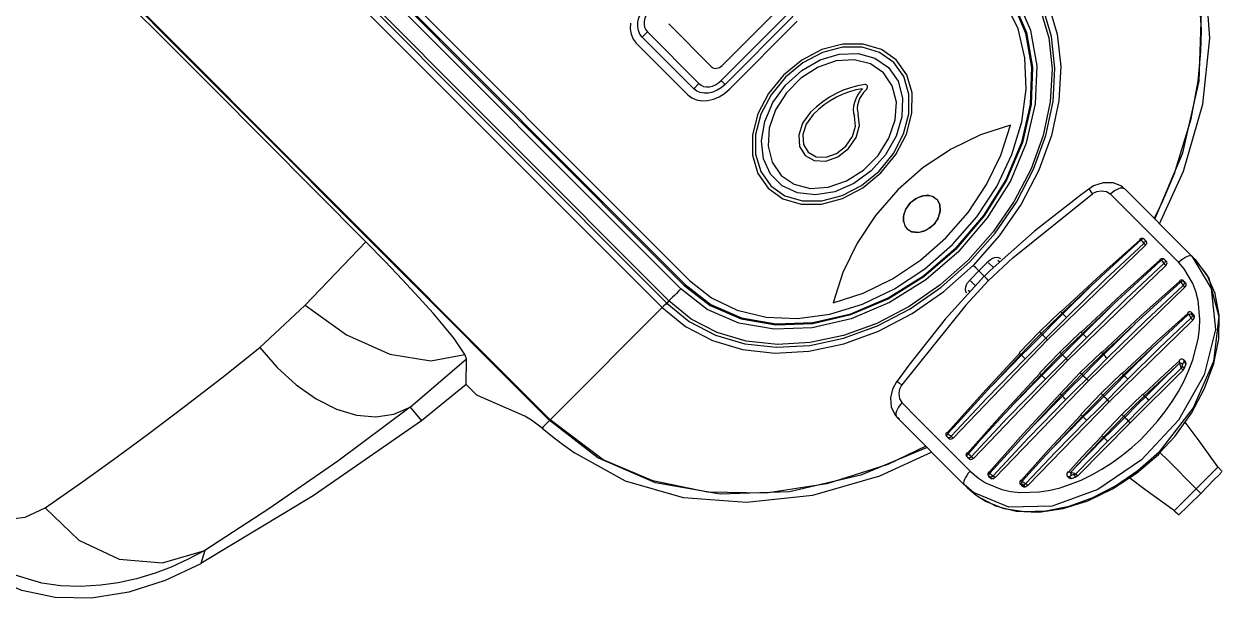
# Model space of a CAD drawing. Extents: x 45 to 722, y 209 to 689.
# Drawn here: x 289.1 to 387.5, y 208.7 to 255.8 of the extents above; entities that cross this region are included whole.
import ezdxf

# ---------------------------------------------------------------- set-up
doc = ezdxf.new("R2010")
doc.units = 0
doc.layers.add('7-10030_lineart', color=7, linetype='CONTINUOUS')

msp = doc.modelspace()

# ---------------------------------------------------------------- linework, layer by layer
at = {"layer": '7-10030_lineart', "color": 7}
for points in [[(332.260614, 223.272438), (240.956534, 314.725688), (224.765304, 330.956428), (195.334574, 360.466768), (156.078514, 399.784198), (150.339734, 405.532948), (149.681554, 406.193698)], [(341.51193, 232.540458), (338.48678, 229.509688), (335.85318, 226.871208), (333.70286, 224.716898), (332.32586, 223.337338), (312.63601, 243.032648), (233.9186, 321.854918), (164.09507, 391.849238)], [(343.03661, 234.068048), (316.23038, 260.924028), (314.55259, 263.104318), (313.43776, 265.700438), (312.92895, 268.612508), (313.04568, 271.728378), (313.78324, 274.929098), (315.11376, 278.090558), (316.98506, 281.092048), (319.32639, 283.817918)], [(317.1928, 237.935848), (304.67155, 250.518168), (293.80707, 261.368348), (283.10072, 271.997258)], [(381.90133, 239.858788), (382.54334, 241.107018), (383.56906, 243.545348), (384.94838, 248.039848), (385.51477, 251.115398), (385.74036, 253.546468), (385.77596, 255.342138), (385.62753, 257.851248), (385.15996, 260.667268), (384.56028, 262.816898), (383.98171, 264.359488), (382.96745, 266.446708), (382.01296, 267.992888), (379.69529, 270.794648)], [(381.95412, 239.799968), (384.24141, 245.247858), (385.58671, 251.107668), (385.79406, 256.812118), (384.85591, 262.141718), (382.80839, 266.891338), (379.72964, 270.877928)], [(382.33868, 239.420298), (384.32009, 243.723128), (385.88404, 249.220628), (386.47869, 254.647878), (386.08522, 259.829128), (384.71627, 264.596958), (382.41617, 268.796158)], [(316.939764, 261.630778), (343.745994, 234.774798)], [(316.52278, 261.216988), (316.58618, 261.280488), (343.39241, 234.424508), (345.50902, 232.789838), (348.02926, 231.703608), (350.85623, 231.208158), (353.88107, 231.321998), (356.98767, 232.040488), (360.05725, 233.336678), (362.97073, 235.160238), (365.61695, 237.441448)], [(316.52278, 261.216988), (343.32901, 234.361008)], [(369.95441, 261.035908), (371.44351, 259.200088), (372.55224, 257.065528), (373.25423, 254.685008), (373.53137, 252.116548), (373.37707, 249.423508), (372.79515, 246.672998), (371.79991, 243.931808), (370.41597, 241.267838), (368.67698, 238.746708), (366.62659, 236.430118), (364.31429, 234.375918), (361.79817, 232.634048), (359.13913, 231.247538), (356.40302, 230.250448), (353.65727, 229.667118), (350.96955, 229.512858), (348.40585, 229.790518), (346.0294, 230.493468), (343.89913, 231.604598), (342.06672, 233.096458), (341.88561, 232.915018)], [(341.88582, 232.915268), (343.74183, 231.403828), (345.90024, 230.278698), (348.3075, 229.566488), (350.90453, 229.285188), (353.62698, 229.441818), (356.4081, 230.032288), (359.17979, 231.042388), (361.87334, 232.447018), (364.42252, 234.211188), (366.76443, 236.292488), (368.84187, 238.638738), (370.60311, 241.192978), (372.00514, 243.891538), (373.01303, 246.668038), (373.60275, 249.454648), (373.75908, 252.182148), (373.4783, 254.783998), (372.76741, 257.195728), (371.64403, 259.357808), (370.13573, 261.217598)], [(370.50918, 261.591538), (372.05718, 259.682518), (373.21039, 257.462858), (373.9401, 254.987668), (374.2282, 252.316998), (374.0679, 249.517108), (373.46268, 246.656818), (372.42765, 243.806828), (370.98886, 241.036978), (369.18089, 238.415338), (367.0487, 236.007038)], [(315.08241, 259.774038), (341.88561, 232.915018)], [(343.03659, 234.068068), (342.85313, 233.884268), (342.67641, 233.707218), (342.51284, 233.543348), (342.36782, 233.398058), (342.24709, 233.277098), (342.15439, 233.184198), (342.09369, 233.123398), (342.06669, 233.096398), (315.26045, 259.952378)], [(368.6283, 259.707228), (370.25994, 257.586698), (371.34416, 255.061778), (371.83904, 252.229898), (371.7254, 249.199448), (371.00791, 246.086738), (369.71446, 243.011808), (367.89394, 240.092578), (365.61695, 237.441448)], [(368.69204, 259.771088), (370.33183, 257.639688), (371.42167, 255.102388), (371.91895, 252.255928), (371.80466, 249.209918), (371.08363, 246.081828), (369.78342, 242.991378), (367.95392, 240.057488), (365.66522, 237.393088)], [(365.88809, 237.169808), (365.88809, 237.169808), (368.22916, 239.895938), (370.10105, 242.897498), (371.43132, 246.059218), (372.16913, 249.259688), (372.28561, 252.375808), (371.7768, 255.287878), (370.66223, 257.883748), (368.98444, 260.064028)], [(314.69008, 259.382338), (341.51226, 232.540798)], [(343.745994, 234.774798), (345.553704, 233.337428), (347.678714, 232.316718), (350.057064, 231.744298), (352.616104, 231.636888), (355.278224, 231.998558), (357.962244, 232.817408), (360.587284, 234.069028), (363.073034, 235.715638), (365.344434, 237.706748), (367.331854, 239.982358), (368.975414, 242.472728), (370.224724, 245.102648), (371.042394, 247.791978), (371.403394, 250.459048), (371.296184, 253.022828), (370.724484, 255.405258), (369.706004, 257.534548), (368.270954, 259.345278)], [(339.874154, 254.733968), (339.685684, 254.978868), (339.560674, 255.270348), (339.503474, 255.597318), (339.516774, 255.947598), (339.599474, 256.306708), (339.748954, 256.661738), (339.958964, 256.998698), (340.221954, 257.304878)], [(340.542144, 256.984098), (340.355274, 256.766538), (340.205614, 256.526568), (340.099454, 256.274098), (340.040354, 256.018378), (340.031354, 255.769438), (340.071954, 255.536878), (340.160854, 255.329578), (340.295014, 255.155298)], [(346.353654, 251.161708), (351.914264, 256.732638), (352.234444, 256.411858), (346.673834, 250.840928)], [(338.912504, 255.864658), (338.895204, 255.398168), (338.971504, 254.962198), (339.138184, 254.573558), (339.389354, 254.246918), (343.622894, 250.005518)], [(342.062504, 255.810028), (345.575044, 252.290968)], [(343.622834, 250.005578), (343.948874, 249.753948), (344.336794, 249.586948), (344.771954, 249.510448), (345.237584, 249.527748), (345.715844, 249.638528), (346.188344, 249.838208), (346.637134, 250.119078), (347.044364, 250.469958), (352.604974, 256.040888)], [(345.575034, 252.291348), (345.656634, 252.228548), (345.753634, 252.186748), (345.862424, 252.167648), (345.978774, 252.171648), (346.098254, 252.199248), (346.216374, 252.249148), (346.328494, 252.319248), (346.430444, 252.406948), (350.671054, 256.655428)], [(344.107684, 250.492578), (339.874154, 254.733968), (340.294704, 255.155298), (344.528234, 250.913908)], [(360.726574, 252.864398), (359.511444, 253.722948), (358.021164, 254.163848), (356.356704, 254.157848), (354.631704, 253.704028), (352.964194, 252.834478), (351.467044, 251.607728), (350.242914, 250.108138), (349.374624, 248.437188), (348.921984, 246.709338), (348.915984, 245.041778), (349.355724, 243.548398), (350.212684, 242.331018), (351.427554, 241.472718), (352.918434, 241.031908), (354.582634, 241.038908), (356.307294, 241.492388), (357.975404, 242.362028), (359.472214, 243.588428), (360.696684, 245.088358), (361.564374, 246.759228), (362.017354, 248.487418), (362.024354, 250.154718), (361.584024, 251.648018), (360.727314, 252.865148)], [(360.523214, 252.657238), (359.355994, 253.481988), (357.924034, 253.905678), (356.324894, 253.899678), (354.667634, 253.463818), (353.065364, 252.628228), (351.627224, 251.449808), (350.450984, 250.009008), (349.616944, 248.403758), (349.182234, 246.743758), (349.176234, 245.141648), (349.599144, 243.707028), (350.422024, 242.537308), (351.589584, 241.712898), (353.021544, 241.289208), (354.620434, 241.295208), (356.277344, 241.730738), (357.879874, 242.566058), (359.318014, 243.744478), (360.494254, 245.185288), (361.328034, 246.790798), (361.763084, 248.451128), (361.769084, 250.052978), (361.346174, 251.487598), (360.522954, 252.656988)], [(360.095354, 252.229998), (360.873464, 251.106488), (361.251134, 249.723268), (361.200134, 248.182258), (360.724334, 246.597888), (359.859094, 245.087428), (358.668054, 243.763498), (357.240174, 242.723458), (355.681064, 242.045338), (354.106804, 241.779058), (352.633454, 241.944168), (351.370434, 242.528368), (350.411674, 243.488908), (349.828554, 244.754268), (349.663744, 246.230358), (349.929534, 247.807538), (350.606404, 249.369538), (351.644254, 250.800328), (352.965994, 251.993328), (354.473394, 252.860428), (356.054834, 253.337118), (357.592984, 253.388218), (358.973904, 253.009588), (360.095334, 252.230028)], [(359.674834, 251.808748), (358.603014, 252.541288), (357.277324, 252.873378), (355.805504, 252.778178), (354.306924, 252.263088), (352.902494, 251.370528), (351.706264, 250.172078), (350.815024, 248.764698), (350.300884, 247.263338), (350.205784, 245.788788), (350.537584, 244.460978), (351.268774, 243.387178), (352.340584, 242.654628), (353.665684, 242.322458), (355.137504, 242.417658), (356.636344, 242.932498), (358.040854, 243.825648), (359.237084, 245.024098), (360.128244, 246.430888), (360.642134, 247.932498), (360.737234, 249.407058), (360.406014, 250.734948), (359.674834, 251.808748)], [(344.107684, 250.492578), (344.528234, 250.913908)], [(346.674144, 250.840778), (346.368534, 250.577298), (346.032194, 250.366898), (345.677814, 250.217138), (345.319114, 250.134538), (344.969754, 250.120938), (344.643384, 250.178338), (344.352444, 250.303588), (344.107994, 250.492398)], [(344.528544, 250.913898), (344.702244, 250.779748), (344.909424, 250.690448), (345.141544, 250.649848), (345.390024, 250.658848), (345.645264, 250.718048), (345.897274, 250.824408), (346.136794, 250.974348), (346.353964, 251.161558)], [(346.353654, 251.161708), (346.673834, 250.840928)], [(358.137344, 250.835878), (357.553644, 250.738778), (356.966214, 250.583968), (356.381754, 250.373478), (355.806024, 250.108968), (355.244684, 249.793538), (354.703074, 249.429968), (354.186944, 249.021948), (353.701184, 248.573358)], [(358.248974, 250.396118), (358.307174, 250.464218), (358.346474, 250.541718), (358.364174, 250.621218), (358.358174, 250.696318), (358.328874, 250.760118), (358.279274, 250.807118), (358.213674, 250.832918), (358.137374, 250.835918)], [(357.959684, 250.498918), (357.422654, 250.397678), (356.884044, 250.245988), (356.348944, 250.044828), (355.821684, 249.795958), (355.308434, 249.501948), (354.813004, 249.165098), (354.340554, 248.788998), (353.895634, 248.377208), (353.324234, 247.601538), (353.046384, 246.739228), (353.106484, 245.924848), (353.494564, 245.284678), (354.150024, 244.918568), (354.971374, 244.884268), (355.830294, 245.186048), (356.592834, 245.777658), (357.140344, 246.566448), (357.388034, 247.429918), (357.297034, 248.233388)], [(357.959714, 250.498878), (357.739414, 250.243178), (357.552134, 249.966558), (357.401934, 249.675098), (357.292974, 249.376098), (357.226674, 249.075588), (357.204874, 248.780528), (357.228774, 248.497808), (357.297074, 248.233388)], [(358.248994, 250.396118), (358.043524, 250.178938), (357.866924, 249.940278), (357.723484, 249.685958), (357.617584, 249.422428), (357.551884, 249.156458), (357.527484, 248.894358), (357.544784, 248.643168), (357.604084, 248.408778)], [(353.701214, 248.573438), (353.045554, 247.683508), (352.727204, 246.694188), (352.796104, 245.759488), (353.241114, 245.025108), (353.993394, 244.605248), (354.935574, 244.565448), (355.921234, 244.911898), (356.796444, 245.590648), (357.424724, 246.495858), (357.708914, 247.486958), (357.604144, 248.408908)], [(370.100254, 247.509058), (367.634984, 246.723108), (365.228844, 245.550858), (362.950554, 244.026178), (360.866124, 242.193058), (359.036744, 240.105098), (357.514884, 237.822578), (356.344464, 235.411638), (355.560314, 232.942128), (358.024994, 233.727998), (360.431724, 234.900318), (362.710024, 236.425008), (364.794114, 238.257788), (366.623824, 240.346078), (368.145694, 242.628598), (369.315514, 245.039468), (370.100254, 247.509058)], [(376.5418, 242.262628), (375.9258, 241.827618), (372.08097, 238.824038), (368.42863, 235.583698), (367.94973, 235.103918)], [(379.41476, 242.311848), (379.24114, 242.491868), (378.54146, 242.783328), (377.70635, 242.784328), (376.92571, 242.522378), (376.54373, 242.259048)], [(376.859394, 241.858098), (376.737184, 242.047438), (376.639484, 242.183138), (376.573984, 242.254838), (376.548584, 242.263838)], [(376.841104, 241.875038), (376.905304, 241.918838), (377.193424, 242.057268), (377.547284, 242.127768), (377.979754, 242.070268), (378.285954, 241.881078), (379.580484, 240.583468), (383.895414, 236.260528)], [(378.298634, 241.869478), (378.477874, 242.015618), (378.657274, 242.141328), (378.831674, 242.242988), (378.995064, 242.317188), (379.143384, 242.361888), (379.271804, 242.375788), (379.376414, 242.358188), (379.453814, 242.309688)], [(385.010474, 236.742668), (379.453824, 242.309628)], [(361.613974, 239.010448), (362.018814, 238.761618), (362.492684, 238.699718), (363.004424, 238.810078), (363.496024, 239.079818), (363.912744, 239.479318), (364.206694, 239.962618), (364.345554, 240.476278), (364.313254, 240.961438), (364.113424, 241.363698), (363.768864, 241.637938), (363.317954, 241.753158), (362.812274, 241.696158), (362.308094, 241.473488), (361.862474, 241.110378), (361.525814, 240.647568), (361.336124, 240.137518), (361.314524, 239.637448), (361.463454, 239.203748), (361.613984, 239.010368)], [(361.320354, 239.591308), (361.315354, 240.021118), (361.508984, 240.616408), (361.903024, 241.152148), (362.438114, 241.547268), (363.032294, 241.741258), (363.595254, 241.704358), (363.759074, 241.641558)], [(364.074584, 241.407528), (364.302264, 240.995618), (364.339064, 240.431608), (364.145694, 239.836068), (363.751314, 239.299988), (363.216564, 238.905208), (362.622114, 238.711478), (362.058824, 238.748078), (361.872324, 238.822078)], [(363.820874, 241.609358), (364.041454, 241.442438)], [(368.298944, 234.752048), (370.312754, 236.623478), (376.840994, 241.875058)], [(380.744654, 238.110908), (377.542364, 235.253548), (374.250544, 232.180458)], [(376.930684, 234.512938), (376.930684, 234.512938), (376.948584, 234.530838), (377.547734, 235.093548), (379.961164, 237.311328), (380.825544, 238.086758)], [(380.72027, 238.165838), (380.76077, 238.196138), (380.80397, 238.219838), (380.84867, 238.235838), (380.89347, 238.243838), (380.93687, 238.243598), (380.97747, 238.235598), (381.01347, 238.219198), (381.04407, 238.195298)], [(380.72544, 238.161088), (380.73344, 238.164088), (380.76774, 238.141888), (380.81854, 238.097088)], [(380.742624, 238.113758), (380.730924, 238.145758), (380.736924, 238.146758)], [(380.825994, 238.086238), (380.853094, 238.057738), (380.921894, 237.980038), (380.982594, 237.905038), (381.028894, 237.839738), (381.047694, 237.808138)], [(380.829124, 238.082758), (380.829464, 238.083088)], [(381.066014, 238.172098), (381.066014, 238.172098), (381.055114, 238.180098), (381.017114, 238.186098), (380.964214, 238.170198), (380.900314, 238.133498), (380.833114, 238.080598)], [(381.113224, 238.125598), (381.134924, 238.096398), (381.148524, 238.061198), (381.153524, 238.020698), (381.149524, 237.976998), (381.137324, 237.931798), (381.116624, 237.886298), (381.088224, 237.842398), (381.053924, 237.802398)], [(381.067214, 238.171568), (381.064214, 238.174568), (381.063954, 238.174828)], [(381.113524, 238.125398), (381.104524, 238.134398), (381.086024, 238.152898), (381.066524, 238.172398)], [(381.278354, 237.960028), (381.114284, 238.124408)], [(312.21512, 232.741598), (317.1942, 237.936238)], [(325.32508, 228.692198), (324.43291, 229.994188), (323.66936, 230.942958), (322.69961, 232.076678), (321.538, 233.378308), (320.20819, 234.815998), (318.74563, 236.352228), (317.1948, 237.936348)], [(365.88809, 237.169808), (365.88809, 237.169808), (363.16701, 234.824388), (360.17134, 232.949368), (357.01548, 231.616628), (353.82094, 230.877448), (350.71059, 230.760758), (347.80392, 231.270508), (345.21286, 232.387148), (343.03661, 234.068048)], [(343.32901, 234.360988), (345.45613, 232.717818), (347.98907, 231.626298), (350.83025, 231.128098), (353.87028, 231.242258), (356.99257, 231.964618), (360.07731, 233.267248), (363.00576, 235.100148), (365.66522, 237.393088)], [(373.170754, 229.872458), (373.019524, 230.023978), (373.856844, 230.873138), (374.701834, 231.729478), (377.918504, 234.878548), (381.048304, 237.807848)], [(381.189164, 237.665548), (373.158074, 229.883998)], [(381.048304, 237.807848), (381.201844, 237.654018)], [(381.189174, 237.665508), (381.248974, 237.734708), (381.286774, 237.811708), (381.297374, 237.886208), (381.279974, 237.949608), (381.258774, 237.978308)], [(383.895024, 236.260478), (384.072294, 236.409268), (384.247584, 236.539098), (384.416594, 236.646168), (384.573304, 236.727068), (384.713924, 236.779468), (384.833864, 236.801868), (384.929264, 236.793868), (384.997464, 236.754668), (386.587894, 234.113858), (386.928954, 230.746138), (385.992974, 227.011688), (383.891644, 223.307448), (380.874804, 220.051438), (377.289514, 217.610908), (373.523864, 216.261998), (369.984074, 216.173498), (367.064774, 217.370298), (366.300214, 218.022748)], [(366.793364, 219.126748), (367.486964, 218.535938), (368.068544, 218.166808), (369.396234, 217.625268), (370.136744, 217.461158), (370.888394, 217.375058), (372.501664, 217.423158), (373.354764, 217.561168), (374.192144, 217.766268), (375.042184, 218.041138), (375.911954, 218.390848), (376.783664, 218.810908), (377.616544, 219.277998), (378.439534, 219.805658), (379.258464, 220.400248), (380.055554, 221.051168), (380.794714, 221.726348), (381.502344, 222.446618), (382.181734, 223.218848), (382.817184, 224.028338), (383.378664, 224.834218), (383.889854, 225.664808), (384.350924, 226.528038), (384.750134, 227.405948), (385.068214, 228.250928), (385.509304, 229.955888), (385.623484, 230.804448), (385.660984, 231.599378), (385.517724, 233.135638), (385.331154, 233.864498), (385.081134, 234.525168), (384.363494, 235.729328), (383.895374, 236.260488)], [(369.30817, 236.534278), (369.19438, 236.609078), (369.06501, 236.642078), (368.80102, 236.617378), (368.636, 236.556978), (368.47162, 236.466878), (368.1698, 236.218518), (367.50963, 235.545298), (367.25287, 235.802538), (367.04874, 236.007048)], [(368.31082, 236.220438), (368.70572, 235.824798)], [(369.225634, 236.258258), (369.079534, 236.404628)], [(374.827684, 228.211708), (374.673884, 228.365798), (375.510864, 229.214618), (376.355264, 230.070878), (379.572344, 233.220878), (382.701894, 236.150428)], [(382.398014, 236.455358), (379.193864, 233.597168), (375.901954, 230.525518)], [(378.590134, 232.850118), (378.608034, 232.868018), (379.206934, 233.430978), (381.620364, 235.648758), (382.484734, 236.424188)], [(382.395284, 236.457708), (382.383884, 236.490008), (382.389884, 236.490818)], [(382.38512, 236.497968), (382.42562, 236.528268), (382.46882, 236.551968), (382.51352, 236.567968), (382.55832, 236.575968), (382.60172, 236.575728), (382.64232, 236.567728), (382.67832, 236.551328), (382.70892, 236.527428)], [(382.38855, 236.495098), (382.39655, 236.498098), (382.43085, 236.475898), (382.48555, 236.427198)], [(382.484764, 236.423678), (382.506664, 236.400378), (382.575464, 236.322678), (382.636464, 236.247378), (382.682464, 236.182378), (382.701464, 236.150478)], [(382.485984, 236.422918), (382.486324, 236.423258)], [(382.723434, 236.511568), (382.723434, 236.511568), (382.713234, 236.518568), (382.676034, 236.523568), (382.624134, 236.506568), (382.561134, 236.469668), (382.493834, 236.416168)], [(382.701894, 236.150428), (382.857744, 235.994288)], [(382.769604, 236.465568), (382.791304, 236.436368), (382.805204, 236.400868), (382.810204, 236.360368), (382.806204, 236.316868), (382.794004, 236.271668), (382.773304, 236.226268), (382.745204, 236.182168), (382.710904, 236.142168)], [(382.725744, 236.509768), (382.721744, 236.513768), (382.721744, 236.513768)], [(382.769104, 236.466068), (382.761104, 236.474068), (382.742404, 236.492868), (382.724904, 236.510368)], [(382.935634, 236.299488), (382.770534, 236.464898)], [(382.854734, 235.996788), (382.914534, 236.065988), (382.952034, 236.142688), (382.962134, 236.217688), (382.945134, 236.281388), (382.922934, 236.311088)], [(385.262964, 236.488708), (384.997464, 236.754698)], [(386.91577, 233.658418), (386.90977, 233.692618), (386.22153, 235.258588), (385.25535, 236.483348)], [(385.262964, 236.488708), (386.384294, 234.951738), (386.728324, 233.636678)], [(341.51193, 232.540468), (343.41707, 230.989258), (345.63262, 229.833908), (348.10356, 229.103188), (350.76929, 228.814548), (353.56399, 228.975148), (356.41864, 229.581148), (359.26336, 230.618108), (362.02841, 232.059898), (364.64485, 233.870888), (367.0487, 236.007038)], [(367.93809, 235.114898), (364.75277, 231.581008), (361.76246, 227.822688), (360.8139, 226.491658)], [(366.83799, 234.884238), (367.50963, 235.545298)], [(367.527524, 235.526798), (367.968134, 235.085378)], [(368.318554, 234.733858), (368.302354, 234.750058), (368.208654, 234.843958), (368.050994, 235.001898), (367.965494, 235.087598), (367.962494, 235.090598)], [(382.854804, 235.996788), (374.824744, 228.214208)], [(343.32901, 234.361028), (343.39241, 234.424528)], [(368.298944, 234.752048), (366.431314, 232.734848), (361.189134, 226.194148)], [(366.52247, 233.743418), (366.44817, 233.857758), (366.41527, 233.987368), (366.43967, 234.251518), (366.49997, 234.416838), (366.58987, 234.581518), (366.83811, 234.884238)], [(366.83703, 234.743908), (367.24246, 234.337728)], [(374.347124, 232.089788), (374.347124, 232.089788), (376.930094, 234.513438)], [(376.930684, 234.512938), (374.407034, 232.029878)], [(376.513104, 226.523428), (376.356734, 226.680088), (377.193044, 227.528238), (378.036104, 228.383138), (381.180644, 231.464578), (384.271094, 234.361668)], [(384.427514, 234.204168), (376.511104, 226.524648)], [(383.977714, 234.683168), (380.846054, 231.888858), (377.578514, 228.840088)], [(384.055684, 234.628968), (380.295764, 231.177438), (380.286764, 231.168438), (380.281764, 231.163438), (380.279764, 231.161438), (380.278764, 231.160438), (380.278424, 231.160098), (380.278094, 231.159758), (380.278094, 231.159758), (380.277754, 231.159428), (380.277754, 231.159428), (380.277754, 231.159428)], [(383.978974, 234.681888), (383.966374, 234.713488), (383.968374, 234.715488)], [(384.29995, 234.744578), (384.28245, 234.761478), (384.24745, 234.782978), (384.18205, 234.799778), (384.09875, 234.791778), (384.01265, 234.754378), (383.96915, 234.717478)], [(383.97014, 234.717418), (383.97614, 234.717878), (384.00544, 234.690578), (384.04954, 234.639578), (384.05254, 234.635578), (384.05654, 234.629578)], [(384.055624, 234.628898), (384.075424, 234.643598), (384.097024, 234.615898), (384.160924, 234.530198), (384.215724, 234.452298), (384.255824, 234.389098), (384.271024, 234.361698)], [(384.314334, 234.703958), (384.314334, 234.703958), (384.308334, 234.707958), (384.271834, 234.718158), (384.217134, 234.710158), (384.149134, 234.683658), (384.074734, 234.641958)], [(384.352934, 234.652358), (384.364534, 234.621858), (384.369534, 234.587158), (384.368624, 234.550258), (384.360624, 234.511158), (384.346524, 234.471858), (384.326424, 234.433158), (384.300624, 234.395458), (384.270824, 234.360458)], [(384.271094, 234.361668), (384.429524, 234.202948)], [(384.32575, 234.713068), (384.30105, 234.745968)], [(384.46388, 234.581338), (384.3016, 234.743908)], [(384.316314, 234.703498), (384.314314, 234.712498), (384.317314, 234.715498), (384.326314, 234.709498)], [(384.353034, 234.651958), (384.346034, 234.659958), (384.330634, 234.679458), (384.314634, 234.703558)], [(384.326314, 234.709498), (384.489104, 234.546408)], [(384.521074, 234.485318), (384.354694, 234.652008)], [(384.427564, 234.204298), (384.487064, 234.273698), (384.524264, 234.350598), (384.534364, 234.425598), (384.518064, 234.487898)], [(384.486064, 234.548998), (384.459264, 234.579198)], [(384.486064, 234.548998), (384.518064, 234.487898)], [(366.803584, 233.819368), (366.651324, 233.971908)], [(386.72942, 233.639428), (387.21014, 231.800218), (386.76624, 228.112708), (385.105, 224.308138), (382.31401, 220.715038)], [(382.37239, 220.653228), (383.58952, 221.965228), (384.96027, 223.872038), (386.04567, 225.895808), (386.80092, 227.948958), (387.2037, 229.982878), (387.2408, 231.917508), (386.91617, 233.658448)], [(308.47073, 229.279918), (312.21512, 232.741598)], [(312.2151, 232.741918), (315.59591, 230.296838), (319.14949, 228.715268), (322.50849, 228.161178), (325.32446, 228.692408)], [(341.8856, 232.914828), (341.8525, 232.881728), (341.7766, 232.805728), (341.66126, 232.690178), (341.51186, 232.540498)], [(374.21498, 232.224128), (372.48965, 230.556308)], [(374.350814, 232.085808), (374.291714, 232.147008), (374.249914, 232.189508), (374.230014, 232.208108), (374.232014, 232.205108)], [(376.005054, 230.426568), (378.589544, 232.850708)], [(378.590134, 232.850118), (376.065464, 230.366038)], [(384.97076, 232.132738), (384.95066, 232.154838), (384.86756, 232.186738), (384.77976, 232.181738), (384.68936, 232.145238), (384.63526, 232.102838)], [(385.13501, 231.972768), (384.9753, 232.132768)], [(385.0186, 232.037068), (385.0066, 232.088268), (384.9798, 232.129368), (384.9768, 232.132368)], [(372.621644, 230.422318), (373.214684, 230.995878), (374.346964, 232.090128), (374.406064, 232.030928)], [(374.406054, 232.030928), (373.826874, 231.443468), (372.721044, 230.322718)], [(374.406284, 232.030638), (374.406284, 232.030638)], [(374.701234, 231.729778), (374.692234, 231.739978), (374.676834, 231.757478), (374.622334, 231.815478), (374.553934, 231.885378), (374.479134, 231.959678), (374.407034, 232.029878)], [(377.689314, 228.734488), (380.276004, 231.159808)], [(380.277374, 231.160048), (377.751534, 228.673768)], [(385.080074, 231.522638), (378.217604, 224.815148)], [(384.655384, 232.069428), (382.095244, 229.762798), (379.281344, 227.129918)], [(379.737304, 226.672008), (382.343684, 229.236408), (384.921904, 231.681018)], [(384.706154, 231.963398), (382.603724, 230.027358), (382.004564, 229.464648), (381.986664, 229.446748)], [(384.63943, 232.098658), (384.63884, 232.098568), (384.65284, 232.070368), (384.68394, 232.009468), (384.70714, 231.965268)], [(384.639574, 232.096708), (384.639234, 232.096368)], [(384.706204, 231.963418), (384.731904, 231.980918), (384.748604, 231.987918), (384.754604, 231.977018), (384.807004, 231.883918), (384.819004, 231.862518), (384.863804, 231.783918), (384.901904, 231.716618), (384.921904, 231.681018)], [(384.991894, 231.993088), (384.991894, 231.993088), (384.958794, 232.009388), (384.903194, 232.014388), (384.831594, 232.006388), (384.751494, 231.985288)], [(384.922394, 231.680518), (385.083124, 231.519478)], [(385.024214, 231.907888), (385.023914, 231.879788), (385.019914, 231.850988), (385.011914, 231.820988), (385.000814, 231.790888), (384.986314, 231.761488), (384.968114, 231.732388), (384.947714, 231.704788), (384.922714, 231.679788)], [(384.990364, 231.993348), (384.992364, 232.011848), (384.998364, 232.031148), (385.006364, 232.039148), (385.016864, 232.035148)], [(385.024414, 231.907888), (385.016414, 231.918788), (385.005714, 231.942988), (384.996714, 231.974788), (384.992714, 231.992088)], [(385.016714, 232.036478), (385.177964, 231.874928)], [(385.186964, 231.745248), (385.020834, 231.911688)], [(385.080014, 231.523408), (385.138714, 231.593008), (385.175414, 231.670408), (385.185414, 231.747408)], [(385.176414, 231.877078), (385.158014, 231.941478), (385.132114, 231.970078)], [(385.176414, 231.877078), (385.185414, 231.747408)], [(372.621804, 230.421978), (372.049634, 229.828168), (370.957414, 228.693778), (370.957414, 228.693778), (368.538254, 226.106018)], [(372.48931, 230.555978), (370.82458, 228.827448)], [(371.016334, 228.634918), (371.016334, 228.634918), (371.602364, 229.214828), (372.721044, 230.322718)], [(372.506864, 230.536428), (372.509864, 230.533428), (372.537064, 230.506128), (372.585564, 230.457528), (372.627664, 230.415328)], [(372.721054, 230.322718), (372.708754, 230.335018), (372.696154, 230.347618), (372.683854, 230.359918), (372.671554, 230.372218), (372.658954, 230.384818), (372.646354, 230.397418), (372.634054, 230.409718), (372.621754, 230.422018)], [(372.721014, 230.322688), (372.792414, 230.251188), (372.866914, 230.176588), (372.936014, 230.107388), (372.992214, 230.051088), (373.018114, 230.025088)], [(375.87789, 230.556768), (374.15298, 228.889878)], [(374.280514, 228.759988), (374.873814, 229.333298), (376.005084, 230.426538), (376.064884, 230.366638)], [(376.064984, 230.366548), (375.486144, 229.779428), (374.381234, 228.659098)], [(376.006394, 230.425218), (375.946594, 230.487818), (375.903294, 230.531918), (375.881594, 230.552318), (375.883594, 230.549318)], [(376.005054, 230.426568), (376.005054, 230.426568)], [(376.064984, 230.366548), (376.064984, 230.366548)], [(376.065004, 230.366028), (376.138204, 230.295328), (376.212404, 230.221028), (376.280304, 230.151628), (376.333604, 230.094928), (376.346304, 230.080928), (376.355304, 230.070928)], [(290.85927, 216.125148), (293.83239, 218.197788), (296.45955, 220.075068), (299.25371, 222.122238), (302.30321, 224.419058), (305.35997, 226.791058), (308.47073, 229.279918)], [(308.47094, 229.280388), (309.90412, 227.617498), (311.46106, 226.192818), (313.09855, 225.048968), (314.76818, 224.218228), (316.42118, 223.725818), (318.00996, 223.584258), (319.48844, 223.799858), (320.81379, 224.364168)], [(365.391274, 221.838338), (373.158074, 229.883998)], [(373.019524, 230.023978), (372.171934, 229.185098), (371.317174, 228.338538)], [(379.396424, 227.019378), (381.986924, 229.446958)], [(381.986184, 229.447258), (379.457304, 226.957938)], [(320.81353, 224.364418), (325.44541, 228.349968)], [(325.44606, 228.349348), (325.32516, 228.692798)], [(325.4232, 226.242268), (325.4458, 228.349608)], [(364.944734, 222.286548), (367.796794, 225.494778), (370.863864, 228.792368)], [(371.317174, 228.338538), (368.174284, 225.116238), (365.250414, 221.980638)], [(367.056914, 220.169578), (374.824744, 228.214208)], [(368.539484, 226.105258), (371.017944, 228.633598)], [(370.957414, 228.693778), (370.896014, 228.752678), (370.853614, 228.794578), (370.835314, 228.814878), (370.838314, 228.812878)], [(370.957364, 228.693818), (371.016464, 228.634618)], [(371.317124, 228.338588), (371.307124, 228.347588), (371.289724, 228.363088), (371.231824, 228.417688), (371.161724, 228.485888), (371.087624, 228.560788), (371.017824, 228.633388)], [(374.15264, 228.889538), (372.48884, 227.161428)], [(374.280684, 228.759978), (373.708774, 228.165918), (372.617224, 227.032208)], [(372.677044, 226.972268), (372.677044, 226.972268), (373.263414, 227.552528), (374.381334, 228.659148)], [(374.673884, 228.365798), (373.826624, 227.527258), (372.972294, 226.681628)], [(374.161234, 228.879278), (374.164234, 228.876278), (374.191434, 228.848978), (374.240234, 228.800078), (374.286934, 228.753278)], [(374.381334, 228.659148), (374.368734, 228.671748), (374.356134, 228.684348), (374.343534, 228.696948), (374.330934, 228.709548), (374.318334, 228.722148), (374.305734, 228.734748), (374.293134, 228.747348), (374.280534, 228.759948)], [(374.381234, 228.659098), (374.453134, 228.587098), (374.527334, 228.512798), (374.595934, 228.444098), (374.650634, 228.389298), (374.673534, 228.366398)], [(377.55765, 228.869688), (375.8345, 227.205078)], [(376.066784, 226.968718), (376.053984, 226.981618), (376.041384, 226.994218), (376.028584, 227.007118), (376.015784, 227.020018), (376.003184, 227.032618), (375.990384, 227.045518), (375.977784, 227.058118), (375.964984, 227.071018), (376.558284, 227.644328), (377.688124, 228.735628), (377.748724, 228.674928)], [(377.748584, 228.674728), (377.169404, 228.087268), (376.066784, 226.968708)], [(377.69154, 228.735348), (377.63074, 228.798948), (377.58614, 228.844348), (377.56284, 228.866348), (377.56216, 228.865678)], [(377.688124, 228.735628), (377.688124, 228.735628)], [(377.748604, 228.674778), (377.748864, 228.674518)], [(378.036034, 228.383168), (378.027034, 228.393368), (378.018034, 228.404068), (377.966034, 228.459568), (377.898934, 228.528168), (377.824734, 228.602468), (377.751534, 228.673768)], [(383.998404, 228.208078), (382.768564, 227.073708), (380.996024, 225.403858)], [(383.97117, 228.227208), (383.97091, 228.227458), (383.96091, 228.193958), (383.96191, 228.119658), (383.96391, 228.094258), (383.98261, 227.974128)], [(384.31862, 228.265678), (384.29302, 228.291978), (384.21512, 228.319378), (384.11852, 228.312378), (384.04162, 228.280578), (383.98042, 228.237778), (383.96962, 228.226978)], [(384.47656, 228.113378), (384.32147, 228.268748)], [(384.35021, 228.081568), (384.36371, 228.153168), (384.35471, 228.217368), (384.32381, 228.267168), (384.32381, 228.267168)], [(375.83417, 227.204748), (374.17231, 225.478068)], [(375.836094, 227.200158), (375.839094, 227.197158), (375.866294, 227.169858), (375.914794, 227.121258), (375.966394, 227.069558)], [(384.289054, 227.410598), (379.944024, 223.086308)], [(381.116244, 225.288148), (382.902524, 226.971258), (383.711294, 227.719278)], [(383.711254, 227.718998), (382.535784, 226.572728), (381.178584, 225.225358)], [(381.453454, 224.944578), (382.800194, 226.281468), (384.125944, 227.573158)], [(383.711254, 227.718998), (383.729154, 227.736898), (383.980094, 227.973388)], [(383.981144, 227.972678), (383.984144, 227.975678), (383.986144, 227.977678), (383.990144, 227.976788), (384.001344, 227.925688), (384.037344, 227.790958), (384.067544, 227.699258), (384.091944, 227.638358), (384.111444, 227.597158), (384.125944, 227.573158)], [(384.243224, 227.912088), (384.239224, 227.916088), (384.200624, 227.938588), (384.142224, 227.957288), (384.070224, 227.969988), (383.992824, 227.974988)], [(384.125994, 227.573438), (384.288524, 227.410608)], [(384.214244, 227.708028), (384.207244, 227.689828), (384.199244, 227.672128), (384.190244, 227.654228), (384.179644, 227.636428), (384.168344, 227.619428), (384.156444, 227.602328), (384.144144, 227.584928), (384.129344, 227.570028)], [(384.214744, 227.708058), (384.209744, 227.716058), (384.206744, 227.733558), (384.207744, 227.762958), (384.215744, 227.810758), (384.235244, 227.885858), (384.243244, 227.911458)], [(384.380134, 227.541588), (384.215544, 227.706488)], [(384.244444, 227.910168), (384.270544, 227.975968), (384.305444, 228.042368), (384.328044, 228.071168), (384.341044, 228.079168), (384.351844, 228.077168)], [(384.289054, 227.410598), (384.346154, 227.481098), (384.377254, 227.545198)], [(384.351654, 228.076938), (384.509824, 227.918478)], [(384.506944, 227.922078), (384.377254, 227.545198)], [(384.506944, 227.922078), (384.520544, 227.998978), (384.507044, 228.067278), (384.475544, 228.110278)], [(325.42281, 226.242998), (321.75438, 223.254608)], [(325.42268, 226.242788), (326.11219, 225.550648)], [(360.78744, 226.509388), (360.78044, 226.502388), (360.42472, 225.840408), (360.25593, 225.126978), (360.30783, 224.383638), (360.6654, 223.675348), (360.98392, 223.396118)], [(361.19341, 226.193418), (361.00442, 226.315858), (360.86896, 226.413758), (360.79736, 226.479358), (360.78936, 226.505158)], [(366.602414, 220.625258), (369.454974, 223.835018), (372.521264, 227.133378)], [(372.972294, 226.681628), (369.827794, 223.458238), (366.903994, 220.323228)], [(368.845804, 218.593538), (376.511104, 226.524648)], [(372.617024, 227.032248), (370.197374, 224.442958)], [(370.197914, 224.442308), (372.677394, 226.971668), (372.748294, 226.898668), (372.822194, 226.823968), (372.891794, 226.756268), (372.948394, 226.702868), (372.962394, 226.690168), (372.972394, 226.681168)], [(372.619754, 227.029898), (372.557254, 227.089798), (372.513254, 227.133198), (372.492854, 227.154998), (372.495854, 227.152998)], [(372.617024, 227.032248), (372.617024, 227.032248)], [(372.617074, 227.032178), (372.676874, 226.972278)], [(375.964844, 227.070838), (375.392934, 226.476778), (374.303664, 225.344838)], [(374.364264, 225.284118), (374.950294, 225.864038), (376.066784, 226.968708)], [(376.356734, 226.680088), (375.510164, 225.842228), (374.656834, 224.997608)], [(376.066804, 226.968758), (376.138904, 226.896458), (376.213104, 226.822158), (376.280904, 226.754258), (376.334604, 226.700458), (376.354104, 226.680858)], [(379.25725, 227.162338), (377.53655, 225.500698)], [(377.779274, 225.254238), (377.766174, 225.267338), (377.753374, 225.280238), (377.740574, 225.293138), (377.727774, 225.306038), (377.714674, 225.319138), (377.701874, 225.332038), (377.689074, 225.344938), (377.676274, 225.357838), (378.269574, 225.931138), (379.396644, 227.019138), (379.458044, 226.957638)], [(379.456984, 226.957598), (378.877804, 226.370148), (377.778474, 225.254368)], [(378.060954, 224.971328), (378.895654, 225.818388), (379.737024, 226.671598)], [(379.263604, 227.153728), (379.264024, 227.154658), (379.289324, 227.130658), (379.335224, 227.084058), (379.396424, 227.019358)], [(379.396424, 227.019378), (379.396684, 227.019118)], [(379.737524, 226.671828), (379.728524, 226.682028), (379.721524, 226.689028), (379.670924, 226.743828), (379.604624, 226.811628), (379.530724, 226.885728), (379.457024, 226.957528)], [(379.457524, 226.957758), (379.457524, 226.957758)], [(326.11227, 225.550618), (326.18637, 225.477718), (326.25457, 225.414818), (326.30887, 225.367818), (326.34337, 225.342718), (326.34737, 225.340718)], [(332.26419, 223.274898), (331.76574, 222.775518), (331.65174, 222.661318), (330.79664, 223.301768), (330.2405, 223.630528), (326.34745, 225.340688)], [(361.189174, 226.194138), (361.145774, 226.130138), (361.007614, 225.841488), (360.936914, 225.486628), (360.994314, 225.053358), (361.183494, 224.746928)], [(368.539354, 226.104998), (368.539014, 226.104658), (368.521114, 226.086758), (367.959784, 225.486828), (365.745774, 223.068588), (364.971784, 222.202608)], [(368.365694, 219.044478), (371.155164, 222.182288), (374.197944, 225.455548)], [(374.304984, 225.343888), (371.883824, 222.752048)], [(371.885574, 222.751678), (374.367584, 225.282538)], [(374.3064, 225.345598), (374.2426, 225.406198), (374.1973, 225.450898), (374.1754, 225.474198), (374.17608, 225.474868)], [(374.303664, 225.344828), (374.364264, 225.284128)], [(374.303804, 225.345018), (374.303804, 225.345018)], [(374.364264, 225.284118), (374.364514, 225.283868)], [(374.657274, 224.997048), (374.647274, 225.006048), (374.636574, 225.015048), (374.581274, 225.067148), (374.512474, 225.134048), (374.438574, 225.208748), (374.367474, 225.282048)], [(377.53621, 225.500358), (375.87765, 223.776468)], [(377.676054, 225.357648), (377.104154, 224.763588), (376.017834, 223.634088)], [(378.060914, 224.971398), (377.215424, 224.135148), (376.363784, 223.292218), (376.353584, 223.301218), (376.346584, 223.308218), (376.292284, 223.359318), (376.224284, 223.425418), (376.150384, 223.499518), (376.079084, 223.573718), (376.079084, 223.573718), (376.665104, 224.153628), (377.778824, 225.255008)], [(377.542284, 225.492078), (377.545284, 225.489078), (377.572484, 225.461778), (377.621284, 225.412878), (377.677484, 225.356578)], [(377.778514, 225.254298), (377.850914, 225.181798), (377.925114, 225.107498), (377.991914, 225.040598), (378.044514, 224.987898), (378.060914, 224.971398)], [(380.97608, 225.431938), (379.25942, 223.774348)], [(379.503044, 223.527788), (379.489944, 223.540888), (379.476844, 223.553988), (379.463744, 223.567088), (379.450944, 223.579988), (379.437844, 223.593088), (379.424744, 223.606188), (379.411644, 223.619288), (379.398544, 223.632388), (379.992354, 224.205188), (381.115124, 225.289388), (381.177224, 225.227088)], [(381.11838, 225.289658), (381.05608, 225.355358), (381.00868, 225.403558), (380.98218, 225.429458), (380.98118, 225.428458)], [(381.116244, 225.288148), (381.116244, 225.288148)], [(320.81379, 224.364168), (314.89089, 219.949538), (309.23567, 216.031008), (303.97032, 212.615228)], [(320.81353, 224.364788), (321.75438, 223.254608)], [(361.196284, 224.735368), (361.050424, 224.555788), (360.924604, 224.375718), (360.823474, 224.201338), (360.749074, 224.037308), (360.704474, 223.888708), (360.690874, 223.760388), (360.708474, 223.655578), (360.756574, 223.577678)], [(361.183534, 224.746918), (362.478394, 223.449648), (366.793324, 219.126708)], [(370.198034, 224.441848), (370.180134, 224.423948), (369.618544, 223.824268), (367.404884, 221.406368), (366.630884, 220.540388)], [(374.656834, 224.997608), (371.581444, 221.847568), (368.689384, 218.751038)], [(371.522554, 217.939948), (378.217604, 224.815148)], [(378.220654, 224.811998), (378.061724, 224.971228)], [(381.178624, 225.225458), (380.599704, 224.637748), (379.504424, 223.526018)], [(379.782124, 223.248028), (380.615134, 224.093388), (381.453884, 224.944498)], [(381.178624, 225.225458), (381.178884, 225.225198), (381.252784, 225.153198), (381.326484, 225.079398), (381.391684, 225.011998), (381.444884, 224.954698), (381.453884, 224.944498)], [(363.26, 221.070838), (357.82254, 218.779638), (351.97358, 217.431838), (346.27936, 217.223778), (340.95997, 218.163998), (336.21915, 220.215328), (332.23961, 223.299438)], [(363.1647, 221.166468), (360.04665, 219.662728), (355.03868, 218.074488), (350.05796, 217.315118), (345.24511, 217.393818), (340.74036, 218.321358), (336.66557, 220.058838), (332.32602, 223.337398)], [(366.313264, 218.010738), (360.756614, 223.577688)], [(370.977144, 218.365708), (373.279494, 220.930598), (375.907834, 223.750058)], [(376.364134, 223.292858), (373.804494, 220.681648), (371.364404, 218.098638)], [(373.594034, 221.039808), (376.079084, 223.573718)], [(376.017834, 223.634518), (373.594744, 221.039208)], [(375.883984, 223.767948), (375.883054, 223.767528), (375.907054, 223.742128), (375.953554, 223.696128), (376.017854, 223.634428)], [(376.017834, 223.634518), (376.018094, 223.634258)], [(376.017834, 223.634048), (376.079534, 223.572948)], [(379.25909, 223.774008), (377.60423, 222.053828)], [(379.398514, 223.632348), (378.827124, 223.037778), (377.744594, 221.912598), (377.807094, 221.850698)], [(377.808724, 221.849008), (378.395014, 222.428658), (379.504684, 223.525978)], [(379.504564, 223.526098), (379.577464, 223.453098), (379.651464, 223.378998), (379.717464, 223.312898), (379.768864, 223.261498), (379.782264, 223.248098), (378.938804, 222.413868), (378.088924, 221.573228)], [(379.259864, 223.771258), (379.262864, 223.768258), (379.290064, 223.740958), (379.338564, 223.692358), (379.399664, 223.631158)], [(321.75423, 223.255078), (312.85647, 217.102028), (303.63341, 211.531658)], [(331.65142, 222.661198), (332.65802, 221.858168), (333.32154, 221.346808), (334.09227, 220.776688)], [(364.86491, 221.985178), (364.84111, 222.015878), (364.82471, 222.051878), (364.81571, 222.092178), (364.81547, 222.135678), (364.82347, 222.180878), (364.83947, 222.225678), (364.86347, 222.269278), (364.89337, 222.309578)], [(364.89954, 222.306738), (364.89654, 222.298738), (364.91874, 222.264338), (364.96344, 222.213438)], [(364.943434, 222.288148), (364.911134, 222.299548), (364.910334, 222.293548)], [(368.423294, 218.966208), (371.868084, 222.732768), (371.877084, 222.741768), (371.881084, 222.746768), (371.883084, 222.748768), (371.884084, 222.749768), (371.884754, 222.750438), (371.885094, 222.750778), (371.885094, 222.750778), (371.885094, 222.750778), (371.885094, 222.750778), (371.885094, 222.750778)], [(375.627754, 218.733218), (379.944024, 223.086308)], [(379.943494, 223.086328), (379.781734, 223.248388)], [(387.13396, 219.464838), (385.58973, 221.619438), (384.43328, 223.138208)], [(364.932384, 221.916128), (364.923384, 221.925128), (364.904884, 221.943628), (364.885384, 221.963228), (364.885384, 221.963228), (364.877384, 221.973828), (364.872384, 222.012228), (364.888284, 222.065228), (364.924584, 222.128828), (364.977784, 222.196528)], [(364.886694, 221.962738), (364.883694, 221.965738), (364.883694, 221.965738)], [(364.932394, 221.915528), (364.961494, 221.893828), (364.996694, 221.880228), (365.036794, 221.875228), (365.080394, 221.879228), (365.125794, 221.891828), (365.171194, 221.912628), (365.214694, 221.940728), (365.254994, 221.975428)], [(365.098694, 221.750348), (364.934624, 221.914718)], [(364.972334, 222.202128), (365.001034, 222.175328), (365.078234, 222.106128), (365.153434, 222.045628), (365.218634, 221.999228), (365.250234, 221.980428)], [(364.972634, 222.202148), (364.972634, 222.202148)], [(365.391194, 221.838438), (365.321794, 221.778238), (365.245294, 221.740638), (365.170994, 221.729938), (365.107794, 221.747338), (365.079194, 221.768538)], [(365.250414, 221.980638), (365.403954, 221.826808)], [(374.831224, 219.023888), (375.963494, 220.256008), (377.630584, 222.032178)], [(375.318594, 219.311758), (376.462734, 220.489408), (377.807944, 221.849458)], [(377.745744, 221.911398), (376.066094, 220.122138), (375.319124, 219.311528)], [(378.087864, 221.573748), (376.753794, 220.224848), (375.464154, 218.896298)], [(377.74709, 221.913678), (377.68179, 221.976378), (377.63339, 222.023578), (377.60789, 222.050478), (377.60889, 222.051478)], [(377.744594, 221.912598), (377.744594, 221.912598)], [(377.808724, 221.849008), (377.808984, 221.848748)], [(377.809004, 221.848938), (377.880904, 221.774838), (377.954604, 221.701038), (378.021504, 221.635338), (378.078704, 221.582038), (378.088904, 221.573038)], [(334.09227, 220.776688), (334.32244, 220.611648)], [(363.64144, 220.688358), (359.34658, 218.703278), (353.8596, 217.136758), (348.4424, 216.541008), (343.27041, 216.934868), (338.51175, 218.306688), (334.32033, 220.611068)], [(366.52978, 220.317198), (366.50598, 220.347898), (366.48958, 220.383898), (366.48058, 220.424498), (366.48033, 220.467998), (366.48833, 220.512998), (366.50433, 220.557798), (366.52773, 220.601298), (366.55823, 220.641698)], [(366.586984, 220.258508), (366.578984, 220.266508), (366.560284, 220.285308), (366.542784, 220.302808), (366.542784, 220.302808), (366.535784, 220.312808), (366.530784, 220.350108), (366.548084, 220.402408), (366.584884, 220.465508), (366.638284, 220.532908)], [(366.56359, 220.639808), (366.56059, 220.631808), (366.58239, 220.597108), (366.63129, 220.542708)], [(366.565714, 217.756768), (367.280714, 217.143158), (368.099844, 216.633348), (369.561054, 216.070218), (371.248604, 215.807408), (373.020884, 215.867208), (374.928944, 216.251828), (376.812904, 216.928188), (378.726804, 217.916488), (380.562234, 219.173958), (382.312914, 220.712318)], [(366.601124, 220.626858), (366.568824, 220.638258), (366.568014, 220.632258)], [(366.587044, 220.258108), (366.616144, 220.236408), (366.651544, 220.222508), (366.691644, 220.217508), (366.735044, 220.221508), (366.780444, 220.234108), (366.825844, 220.254908), (366.869544, 220.282808), (366.909844, 220.317508)], [(366.631414, 220.539868), (366.654714, 220.517868), (366.731914, 220.448568), (366.807414, 220.387868), (366.872314, 220.341768), (366.904114, 220.322768)], [(366.634464, 220.537298), (366.634124, 220.536958)], [(366.903994, 220.323228), (367.059854, 220.167078)], [(367.35369, 217.100248), (367.39959, 217.057648), (368.87869, 216.273188), (370.56946, 215.840228), (372.44658, 215.763228), (374.43556, 216.049878), (376.46725, 216.691088), (378.49389, 217.665768), (380.45455, 218.954558), (382.24788, 220.491398), (382.38487, 220.642028)], [(371.082364, 218.315368), (373.014824, 220.421698), (373.576154, 221.021628), (373.594054, 221.039528)], [(382.316084, 220.709088), (382.327584, 220.697488), (382.373584, 220.651488), (382.393584, 220.631388), (382.393334, 220.631638)], [(385.34928, 217.671238), (383.01478, 220.010078), (382.37569, 220.650348)], [(366.545464, 220.300708), (366.541464, 220.304708), (366.541464, 220.304708)], [(366.755964, 220.089798), (366.590874, 220.255208)], [(367.056894, 220.169678), (366.987894, 220.109778), (366.910994, 220.071878), (366.836494, 220.061878), (366.772894, 220.078978), (366.743294, 220.101278)], [(387.129164, 219.460358), (386.993254, 219.324188), (386.605744, 218.935968), (386.025674, 218.354818), (385.341724, 217.669608), (385.724824, 217.285798)], [(387.4733, 219.080938), (387.14062, 219.470998)], [(366.793284, 219.126718), (366.645114, 218.949458), (366.515194, 218.773508), (366.408654, 218.604528), (366.327654, 218.447178), (366.275354, 218.306298), (366.253354, 218.186468), (366.261354, 218.090868), (366.300154, 218.022268)], [(368.33257, 219.056928), (368.28357, 218.987728), (368.25577, 218.907428), (368.25277, 218.842728), (368.26377, 218.792528), (368.28177, 218.755528), (368.30247, 218.729428), (368.30847, 218.723428)], [(368.30911, 218.721748), (368.47139, 218.559168)], [(368.34172, 218.699298), (368.30932, 218.722998)], [(368.398364, 218.667418), (368.390364, 218.674418), (368.370564, 218.689518), (368.346864, 218.705818), (368.346864, 218.705818), (368.342864, 218.711818), (368.332664, 218.748418), (368.340664, 218.803218), (368.366764, 218.871018), (368.408664, 218.945918)], [(368.366994, 219.043478), (368.335794, 219.056478), (368.333794, 219.054478)], [(368.33573, 219.055688), (368.33492, 219.049688), (368.36252, 219.020688), (368.41342, 218.976488), (368.41742, 218.973488), (368.42342, 218.969488)], [(368.347924, 218.705308), (368.339924, 218.707308), (368.336924, 218.704308), (368.342924, 218.695308)], [(368.342264, 218.695778), (368.505054, 218.532688)], [(368.398664, 218.667108), (368.429164, 218.655508), (368.463464, 218.650508), (368.500664, 218.651508), (368.539364, 218.659508), (368.578964, 218.673908), (368.617564, 218.694008), (368.654864, 218.719508), (368.689764, 218.749408)], [(368.566024, 218.500658), (368.399644, 218.667348)], [(368.408684, 218.946398), (368.436384, 218.924698), (368.521884, 218.860698), (368.599584, 218.805798), (368.662684, 218.765598), (368.689684, 218.749998)], [(368.423294, 218.966208), (368.408694, 218.946408)], [(368.502024, 218.535238), (368.471824, 218.562138)], [(368.502024, 218.535238), (368.563024, 218.503238)], [(368.845814, 218.593638), (368.776514, 218.534038), (368.699714, 218.496738), (368.625214, 218.486738), (368.563014, 218.503138)], [(368.689384, 218.751038), (368.847814, 218.592318)], [(370.94587, 218.388048), (370.91737, 218.354348), (370.87357, 218.265748), (370.86117, 218.174148), (370.87457, 218.109348), (370.90327, 218.060348), (370.91627, 218.048648)], [(370.95034, 218.384238), (370.95042, 218.384828), (370.97892, 218.371128), (371.03972, 218.339928), (371.08382, 218.316728)], [(374.81492, 219.055278), (374.76422, 218.990578), (374.72802, 218.903878), (374.72102, 218.812078), (374.74952, 218.731478), (374.77452, 218.705078)], [(374.77252, 218.702078), (374.92761, 218.546698)], [(374.96185, 218.673308), (374.89005, 218.659508), (374.82625, 218.668508), (374.77615, 218.699108), (374.77615, 218.699108)], [(374.81608, 219.054868), (374.81616, 219.055458), (374.84956, 219.065458), (374.92376, 219.064458), (374.94876, 219.061458), (375.06902, 219.043058)], [(375.117454, 218.515188), (375.040654, 218.501588), (374.972154, 218.514788), (374.929554, 218.546688)], [(375.129124, 218.777648), (375.063524, 218.751448), (374.997224, 218.716448), (374.968224, 218.693548), (374.960224, 218.680548), (374.962224, 218.670048)], [(374.962224, 218.670078), (375.120394, 218.511618)], [(375.065544, 219.042248), (375.062544, 219.039248), (375.060544, 219.037248), (375.061544, 219.033248)], [(375.061594, 219.032678), (375.112194, 219.021178), (375.246684, 218.985078), (375.338184, 218.954878), (375.399384, 218.930778), (375.440184, 218.910878), (375.464184, 218.896278)], [(375.328574, 218.810128), (375.320574, 218.814128), (375.303174, 218.817128), (375.274174, 218.816408), (375.226474, 218.808408), (375.151474, 218.788908), (375.125874, 218.780908), (375.121874, 218.784908), (375.099074, 218.823308), (375.080774, 218.882208), (375.068074, 218.954408), (375.063074, 219.032008)], [(375.318534, 219.312328), (375.300634, 219.294428), (375.064914, 219.043358)], [(375.117434, 218.515288), (375.493614, 218.645218)], [(375.329524, 218.809668), (375.347624, 218.816668), (375.365324, 218.824668), (375.383124, 218.833668), (375.400524, 218.843968), (375.417524, 218.855368), (375.434624, 218.867368), (375.452024, 218.879668), (375.466824, 218.894568)], [(375.496574, 218.641548), (375.331994, 218.806448)], [(375.464684, 218.896068), (375.627224, 218.733228)], [(375.627684, 218.733218), (375.557284, 218.676018), (375.493684, 218.645218)], [(379.89594, 218.586278), (381.14084, 217.630988), (383.55909, 215.883328)], [(383.962164, 215.566178), (383.951364, 215.555378), (384.119524, 215.718698), (384.468144, 216.058708), (384.958174, 216.536788), (385.534574, 217.099328), (385.725324, 217.285298), (386.300724, 217.877198), (386.811144, 218.402448), (387.199244, 218.801568), (387.421444, 219.030348), (387.442044, 219.051548)], [(366.565714, 217.756768), (366.300214, 218.022748)], [(370.91527, 218.046648), (371.07498, 217.886638)], [(371.01204, 218.004848), (370.96054, 218.016548), (370.91954, 218.043448), (370.91654, 218.046448)], [(371.050604, 218.030108), (371.032204, 218.028108), (371.013304, 218.022108), (371.005304, 218.014108), (371.010304, 218.003908)], [(371.010304, 218.004078), (371.171554, 217.842528)], [(371.136574, 217.997718), (371.125674, 218.005718), (371.101174, 218.016118), (371.069774, 218.025118), (371.052174, 218.028118), (371.052174, 218.028118), (371.035974, 218.061218), (371.030974, 218.116918), (371.038974, 218.189018), (371.060074, 218.269318)], [(371.082764, 218.315368), (371.064964, 218.289268), (371.057964, 218.272868)], [(371.058484, 218.272678), (371.069284, 218.266678), (371.162184, 218.214178), (371.183284, 218.201878), (371.262084, 218.157378), (371.329184, 218.119178), (371.364284, 218.098878)], [(371.169974, 217.844668), (371.105674, 217.863068), (371.077074, 217.888968)], [(371.300994, 217.833638), (371.134864, 218.000078)], [(371.137374, 217.995898), (371.165074, 217.995858), (371.194174, 217.999858), (371.223774, 218.007858), (371.253874, 218.018958), (371.283574, 218.033758), (371.312274, 218.051658), (371.340174, 218.072358), (371.364774, 218.097058)], [(371.169874, 217.844568), (371.299314, 217.835568)], [(371.522534, 217.940358), (371.453034, 217.881558), (371.376134, 217.845158), (371.299334, 217.835158)], [(371.364864, 218.097828), (371.525594, 217.936798)], [(385.341724, 217.669608), (384.657784, 216.984388), (384.078044, 216.403578), (383.690544, 216.015358), (383.554294, 215.878848)], [(287.37021, 215.516478), (287.80454, 215.323938), (288.30989, 215.242738), (289.23262, 215.350178), (290.85964, 216.125148)], [(290.85948, 216.125618), (293.62455, 213.450028), (296.94083, 211.896718), (300.50009, 211.609618), (303.97032, 212.615228)], [(383.55117, 215.874368), (383.94093, 215.542008)], [(303.97041, 212.615858), (302.55065, 211.864348), (301.19143, 211.252208), (299.90476, 210.764708), (298.34911, 210.293278), (296.85604, 209.961198), (295.43473, 209.756578), (293.73018, 209.658678), (292.11095, 209.725978), (290.58742, 209.944748), (288.04065, 210.705488), (285.80911, 211.897798)], [(303.97042, 212.615808), (303.63341, 211.531658)], [(303.63332, 211.531048), (300.71746, 210.138298), (297.73634, 209.190028), (294.66029, 208.712578), (291.68556, 208.760078), (288.93821, 209.331188), (286.45394, 210.400978), (285.6368, 210.906088)]]:
    msp.add_lwpolyline(points, dxfattribs=at)

doc.saveas('drawing.dxf')
